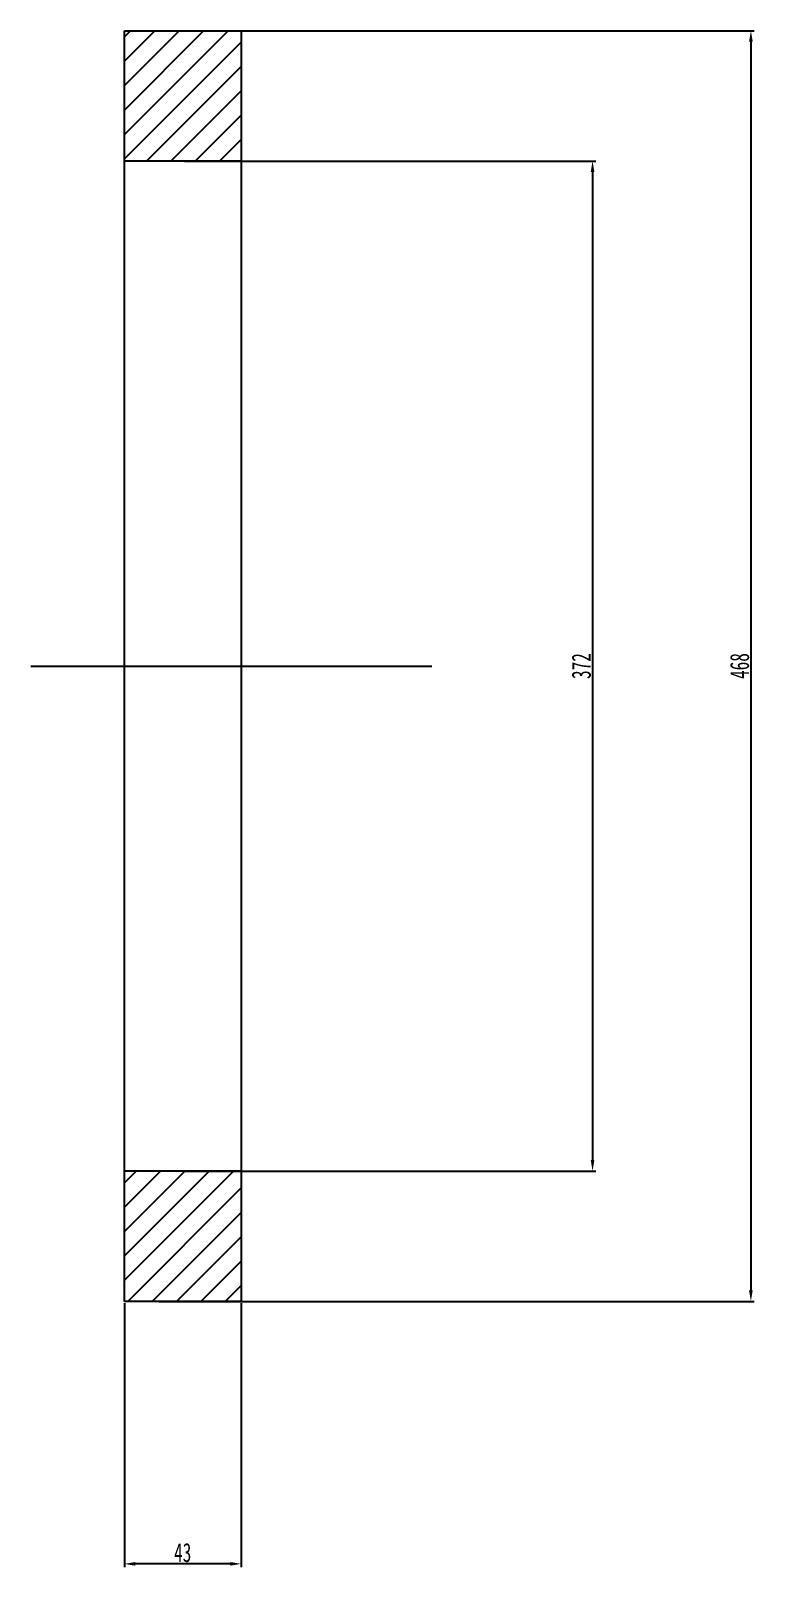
# Model space of a CAD drawing. Extents: x -214 to 8941, y -1198 to 2514.
# Drawn here: x 766 to 1032, y 829 to 1395 of the extents above; entities that cross this region are included whole.
import ezdxf

# ---------------------------------------------------------------- set-up
doc = ezdxf.new("R2010")
doc.units = 0
doc.styles.add('标准', font='', dxfattribs={"width": 0.667})
doc.styles.get('标准').set_extended_font_data('宋体')
doc.dimstyles.get("Standard").update_dxf_attribs({"dimtxt": 0.18, "dimasz": 0.18, "dimexe": 0.18, "dimexo": 0.0625, "dimgap": 0.09, "dimtad": 0, "dimtoh": 1, "dimdec": 4, "dimzin": 0, "dimdsep": 46, "dimtxsty": '标准', "dimcen": 0.09, "dimadec": 0, "dimazin": 0, "dimtfac": 1, "dimtdec": 4, "dimtofl": 0, "dimtmove": 0, "dimatfit": 3, "dimfxl": 1, "dimtolj": 1, "dimtzin": 0, "dimarcsym": 0})

# ---------------------------------------------------------------- blocks, each defined once
blk = doc.blocks.new('*D1')
at = {"color": 0, "lineweight": -2, "transparency": 16777216}
for p, q in [((822.59, 1347.43), (974.16, 1347.43)), ((972.91, 1343.43), (972.91, 979.43)), ((822.59, 975.43), (974.16, 975.43))]:
    blk.add_line(p, q, dxfattribs=at)
at = {"color": 0, "transparency": 16777216}
for points in [[(972.25, 1343.43), (973.58, 1343.43), (972.91, 1347.43)], [(972.25, 979.43), (973.58, 979.43), (972.91, 975.43)]]:
    blk.add_solid(points, dxfattribs=at)
at = {"layer": 'Defpoints', "color": 0, "transparency": 16777216}
for p in [(821.97, 1347.43), (821.97, 975.43), (972.91, 975.43)]:
    blk.add_point(p, dxfattribs=at)
at = {"color": 0, "transparency": 16777216, "insert": (968.79, 1161.43), "char_height": 7, "attachment_point": 5, "rotation": 90, "style": '标准'}
blk.add_mtext('372', dxfattribs=at)
blk = doc.blocks.new('*D2')
at = {"color": 0, "lineweight": -2, "transparency": 16777216}
for p, q in [((822.59, 1395.43), (1032.47, 1395.43)), ((1031.22, 1391.43), (1031.22, 931.43)), ((813.19, 927.43), (1032.47, 927.43))]:
    blk.add_line(p, q, dxfattribs=at)
at = {"color": 0, "transparency": 16777216}
for points in [[(1030.55, 1391.43), (1031.89, 1391.43), (1031.22, 1395.43)], [(1030.55, 931.43), (1031.89, 931.43), (1031.22, 927.43)]]:
    blk.add_solid(points, dxfattribs=at)
at = {"layer": 'Defpoints', "color": 0, "transparency": 16777216}
for p in [(821.97, 1395.43), (812.57, 927.43), (1031.22, 927.43)]:
    blk.add_point(p, dxfattribs=at)
at = {"color": 0, "transparency": 16777216, "insert": (1027.1, 1161.43), "char_height": 7, "attachment_point": 5, "rotation": 90, "style": '标准'}
blk.add_mtext('468', dxfattribs=at)
blk = doc.blocks.new('*D3')
at = {"color": 0, "lineweight": -2, "transparency": 16777216}
for p, q in [((800.47, 926.8), (800.47, 829.48)), ((843.47, 926.8), (843.47, 829.48)), ((839.47, 830.73), (804.47, 830.73))]:
    blk.add_line(p, q, dxfattribs=at)
at = {"color": 0, "transparency": 16777216}
for points in [[(804.47, 831.4), (804.47, 830.07), (800.47, 830.73)], [(839.47, 831.4), (839.47, 830.07), (843.47, 830.73)]]:
    blk.add_solid(points, dxfattribs=at)
at = {"layer": 'Defpoints', "color": 0, "transparency": 16777216}
for p in [(800.47, 927.43), (843.47, 927.43), (800.47, 830.73)]:
    blk.add_point(p, dxfattribs=at)
at = {"color": 0, "transparency": 16777216, "insert": (821.97, 834.86), "char_height": 7, "attachment_point": 5, "style": '标准'}
blk.add_mtext('43', dxfattribs=at)

msp = doc.modelspace()

# ---------------------------------------------------------------- hatches: boundary and pattern name
h = msp.add_hatch()
h.set_pattern_fill('ANSI31', color=256, scale=2)
h.paths.add_polyline_path([(843.4654, 1395.428), (800.4654, 1395.428), (800.4654, 1347.428), (843.4654, 1347.428)])
h.paths.add_polyline_path([(843.4654, 975.428), (800.4654, 975.428), (800.4654, 927.428), (843.4654, 927.428)])

# ---------------------------------------------------------------- linework, layer by layer
for p, q in [((800.4654, 927.428), (800.4654, 1395.428)), ((800.4654, 1395.428), (843.4654, 1395.428)), ((843.4654, 1395.428), (843.4654, 927.428)), ((843.4654, 1347.428), (800.4654, 1347.428)), ((765.9857, 1161.428), (913.6835, 1161.428)), ((843.4654, 975.428), (800.4654, 975.428)), ((843.4654, 927.428), (800.4654, 927.428))]:
    msp.add_line(p, q)

# ---------------------------------------------------------------- dimensions: what is measured, and where the dimension line sits
for base, p1, p2, picture, middle in [((1031.2212, 927.428), (821.9654, 1395.428), (812.5655, 927.428), '*D2', (1027.0962, 1161.428)), ((972.913, 975.428), (821.9654, 1347.428), (821.9654, 975.428), '*D1', (968.788, 1161.428))]:
    dim = msp.add_linear_dim(base=base, p1=p1, p2=p2, angle=90, dimstyle='Standard', override={"dimtxt": 7, "dimasz": 4, "dimexe": 1.25, "dimexo": 0.625, "dimgap": 0.625, "dimtad": 1, "dimtih": 0, "dimtoh": 0, "dimdec": 2, "dimzin": 8, "dimdsep": 44, "dimcen": 2.5, "dimtdec": 2, "dimtofl": 1, "dimatfit": 0, "dimtolj": 0, "dimtzin": 8})
    dim.commit()
    dim.dimension.update_dxf_attribs({"geometry": picture, "text_midpoint": middle})
dim = msp.add_linear_dim(base=(800.4654, 830.7321), p1=(843.4654, 927.428), p2=(800.4654, 927.428), dimstyle='Standard', override={"dimtxt": 7, "dimasz": 4, "dimexe": 1.25, "dimexo": 0.625, "dimgap": 0.625, "dimtad": 1, "dimtih": 0, "dimtoh": 0, "dimdec": 2, "dimzin": 8, "dimdsep": 44, "dimcen": 2.5, "dimtdec": 2, "dimtofl": 1, "dimatfit": 0, "dimtolj": 0, "dimtzin": 8})
dim.commit()
dim.dimension.update_dxf_attribs({"geometry": '*D3', "text_midpoint": (821.9654, 834.8571)})

doc.saveas('drawing.dxf')
